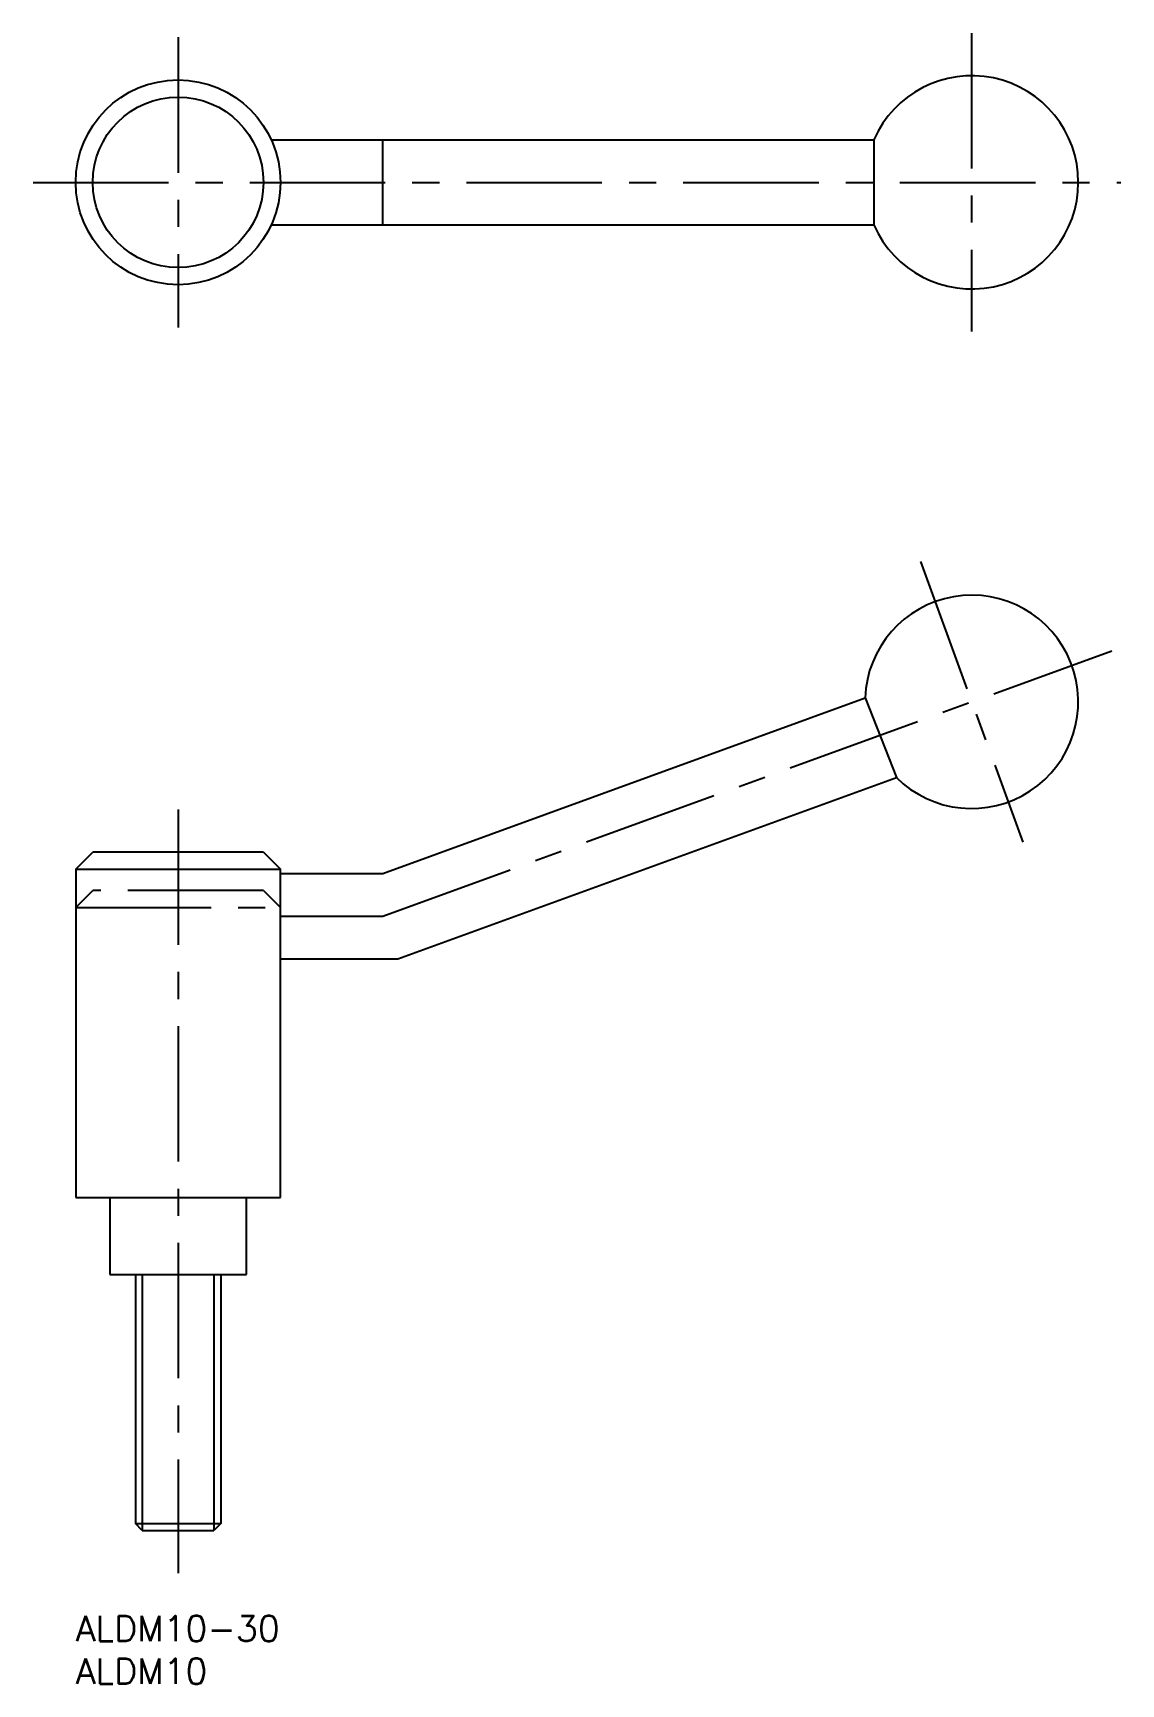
# Model space of a CAD drawing. Extents: x -5 to 123, y -8 to 186.
import ezdxf

# ---------------------------------------------------------------- set-up
doc = ezdxf.new("R2010")
doc.units = 0
doc.header["$LTSCALE"] = 0.5
doc.linetypes.add('CENTER', pattern=[50.8, 31.75, -6.35, 6.35, -6.35])
doc.linetypes.add('PHANTOM', pattern=[63.5, 31.75, -6.35, 6.35, -6.35, 6.35, -6.35])
for name, color, linetype in [('MSM_CENTER', 1, 'CENTER'), ('MSM_CONTINUOUS', 7, 'CONTINUOUS'), ('MSM_IMAGINARY', 6, 'PHANTOM'), ('MSM_NARROW', 5, 'CONTINUOUS'), ('MSM_PART_NUMBER', 7, 'CONTINUOUS')]:
    doc.layers.add(name, color=color, linetype=linetype)
doc.styles.get("Standard").update_dxf_attribs({"font": 'txt.shx', "height": 3, "bigfont": 'bigfont.shx'})

# ---------------------------------------------------------------- blocks, each defined once
blk = doc.blocks.new('*U2')
at = {"layer": 'MSM_PART_NUMBER'}
blk.add_text('ALDM10-30', height=3, dxfattribs=at).set_placement((0, -3))
blk = doc.blocks.new('*U3')
at = {"layer": 'MSM_PART_NUMBER'}
blk.add_text('ALDM10', height=3, dxfattribs=at).set_placement((0, -8))

msp = doc.modelspace()

# ---------------------------------------------------------------- linework, layer by layer
at = {"layer": 'MSM_CENTER'}
for p, q in [((12, 185), (12, 151)), ((105, 185.5), (105, 150.5)), ((-5, 168), (122.5, 168)), ((99.01, 123.56), (110.99, 90.67)), ((36, 82), (121.44, 113.1)), ((12, 94.5), (12, 5)), ((24, 82), (36, 82))]:
    msp.add_line(p, q, dxfattribs=at)
at = {"layer": 'MSM_CONTINUOUS'}
for p, q in [((22.91, 173), (93.54, 173)), ((36, 163), (36, 173)), ((93.54, 173), (93.54, 163)), ((22.91, 163), (93.54, 163)), ((36, 87), (92.51, 107.57)), ((92.51, 107.57), (96.18, 98.26)), ((37.76, 77), (96.18, 98.26)), ((0, 87.5), (2, 89.5)), ((22, 89.5), (2, 89.5)), ((22, 89.5), (24, 87.5)), ((0, 87.5), (24, 87.5)), ((0, 87.5), (0, 49)), ((24, 49), (24, 87.5)), ((24, 87), (36, 87)), ((24, 77), (37.76, 77)), ((0, 49), (24, 49)), ((4, 49), (4, 40)), ((20, 40), (20, 49)), ((4, 40), (20, 40)), ((7, 40), (7, 10.81)), ((17, 40), (17, 10.81)), ((7, 10.81), (17, 10.81)), ((7.81, 10), (7, 10.81)), ((7.81, 10), (16.19, 10)), ((17, 10.81), (16.19, 10))]:
    msp.add_line(p, q, dxfattribs=at)
for radius in [12, 10]:
    msp.add_circle((12, 168), radius, dxfattribs=at)
for centre, start, end in [((105, 168), 203.5782, 156.4218), ((105, 107.11), 225.0952, 177.9215)]:
    msp.add_arc(centre, 12.5, start, end, dxfattribs=at)
at = {"layer": 'MSM_IMAGINARY'}
for p, q in [((0, 83), (2, 85)), ((22, 85), (2, 85)), ((22, 85), (24, 83)), ((0, 83), (24, 83))]:
    msp.add_line(p, q, dxfattribs=at)
at = {"layer": 'MSM_NARROW'}
for p, q in [((7.81, 40), (7.81, 10)), ((16.19, 40), (16.19, 10))]:
    msp.add_line(p, q, dxfattribs=at)

# ---------------------------------------------------------------- block references
at = {"layer": 'MSM_CONTINUOUS'}
for name in ['*U2', '*U3']:
    msp.add_blockref(name, (0, 0), dxfattribs=at)

doc.saveas('drawing.dxf')
